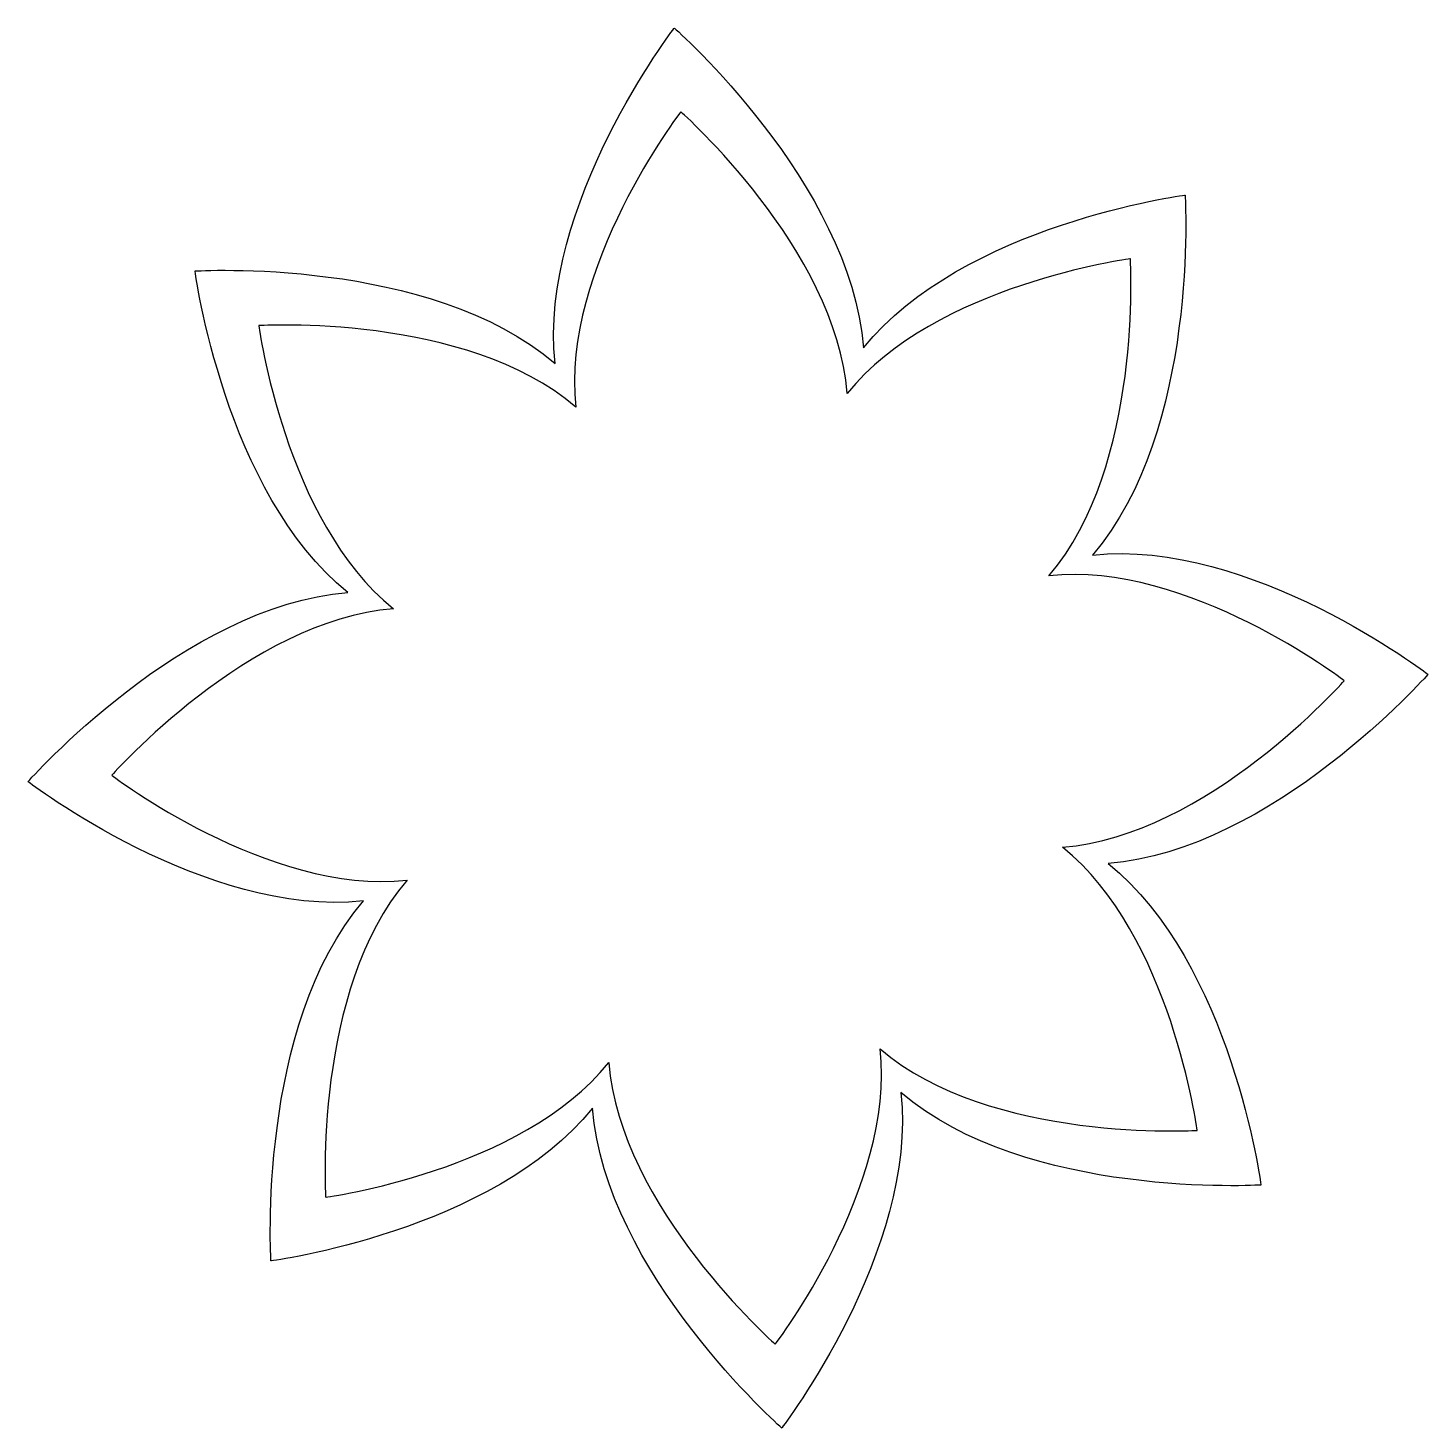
# Model space of a CAD drawing. Header units: centimetres. Extents: x -8.4 to 8.4, y -8.4 to 8.4.
import ezdxf

# ---------------------------------------------------------------- set-up
doc = ezdxf.new("R2010")
doc.units = ezdxf.units.CM
doc.header["$MEASUREMENT"] = 0
doc.layers.add('Camada 1', color=7, linetype='Continuous')

msp = doc.modelspace()

# ---------------------------------------------------------------- linework, layer by layer
at = {"layer": 'Camada 1'}
for points in [[(2.0874, -4.39973), (3.59515, -5.69333), (6.43159, -5.51603), (6.43159, -5.51603), (6.43159, -5.51603), (6.43159, -5.51603), (6.07911, -2.83474), (4.58721, -1.63512), (4.58721, -1.63512), (6.56809, -1.48375), (8.44825, 0.64749), (8.44825, 0.64749), (8.44825, 0.64749), (8.44825, 0.64749), (6.30314, 2.29415), (4.3997, 2.08738), (4.3997, 2.08738), (5.69327, 3.59513), (5.51622, 6.4316), (5.51622, 6.4316), (5.51622, 6.4316), (5.51622, 6.4316), (2.83472, 6.0791), (1.6351, 4.587), (1.6351, 4.587), (1.48378, 6.56791), (-0.64759, 8.44825), (-0.64759, 8.44825), (-0.64759, 8.44825), (-0.64759, 8.44825), (-2.29407, 6.30293), (-2.08719, 4.3997), (-2.08719, 4.3997), (-3.59494, 5.69346), (-6.43162, 5.51582), (-6.43162, 5.51582), (-6.43162, 5.51582), (-6.43162, 5.51582), (-6.07882, 2.83472), (-4.58681, 1.63512), (-4.58681, 1.63512), (-6.56773, 1.48376), (-8.44825, -0.6477), (-8.44825, -0.6477), (-8.44825, -0.6477), (-8.44825, -0.6477), (-6.30293, -2.29418), (-4.39952, -2.08719), (-4.39952, -2.08719), (-5.69328, -3.59494), (-5.51574, -6.4316), (-5.51574, -6.4316), (-5.51574, -6.4316), (-5.51574, -6.4316), (-2.83464, -6.07912), (-1.63512, -4.58722), (-1.63512, -4.58722), (-1.48346, -6.56792), (0.64771, -8.44826), (0.64771, -8.44826), (0.64771, -8.44826), (0.64771, -8.44826), (2.29439, -6.30293), (2.0874, -4.39973)], [(-1.43941, -4.03799), (-2.4956, -5.35165), (-4.85571, -5.66179), (-4.85571, -5.66179), (-4.85571, -5.66179), (-4.85571, -5.66179), (-5.01189, -3.16457), (-3.87297, -1.83726), (-3.87297, -1.83726), (-5.54855, -2.01956), (-7.43701, -0.57001), (-7.43701, -0.57001), (-7.43701, -0.57001), (-7.43701, -0.57001), (-5.7818, 1.30612), (-4.03778, 1.43939), (-4.03778, 1.43939), (-5.35144, 2.4955), (-5.66177, 4.8558), (-5.66177, 4.8558), (-5.66177, 4.8558), (-5.66177, 4.8558), (-3.16476, 5.01196), (-1.83738, 3.87316), (-1.83738, 3.87316), (-2.01933, 5.54853), (-0.57, 7.4371), (-0.57, 7.4371), (-0.57, 7.4371), (-0.57, 7.4371), (1.30611, 5.782), (1.43962, 4.03816), (1.43962, 4.03816), (2.49549, 5.35121), (4.85603, 5.66196), (4.85603, 5.66196), (4.85603, 5.66196), (4.85603, 5.66196), (5.012, 3.16495), (3.87321, 1.83746), (3.87321, 1.83746), (5.54879, 2.01955), (7.43736, 0.57019), (7.43736, 0.57019), (7.43736, 0.57019), (7.43736, 0.57019), (5.78205, -1.30613), (4.03802, -1.43943), (4.03802, -1.43943), (5.35162, -2.4955), (5.66198, -4.85582), (5.66198, -4.85582), (5.66198, -4.85582), (5.66198, -4.85582), (3.16479, -5.01198), (1.83748, -3.87318), (1.83748, -3.87318), (2.01957, -5.54855), (0.57039, -7.43712), (0.57039, -7.43712), (0.57039, -7.43712), (0.57039, -7.43712), (-1.30601, -5.78162), (-1.43941, -4.03799)]]:
    msp.add_open_spline(points, degree=3, knots=[0, 0, 0, 0, 0.05882353, 0.05882353, 0.05882353, 0.05882353, 0.11764706, 0.11764706, 0.11764706, 0.11764706, 0.17647059, 0.17647059, 0.17647059, 0.17647059, 0.23529412, 0.23529412, 0.23529412, 0.23529412, 0.29411765, 0.29411765, 0.29411765, 0.29411765, 0.35294118, 0.35294118, 0.35294118, 0.35294118, 0.41176471, 0.41176471, 0.41176471, 0.41176471, 0.47058824, 0.47058824, 0.47058824, 0.47058824, 0.52941176, 0.52941176, 0.52941176, 0.52941176, 0.58823529, 0.58823529, 0.58823529, 0.58823529, 0.64705882, 0.64705882, 0.64705882, 0.64705882, 0.70588235, 0.70588235, 0.70588235, 0.70588235, 0.76470588, 0.76470588, 0.76470588, 0.76470588, 0.82352941, 0.82352941, 0.82352941, 0.82352941, 0.88235294, 0.88235294, 0.88235294, 0.88235294, 1, 1, 1, 1], dxfattribs=at)

doc.saveas('drawing.dxf')
